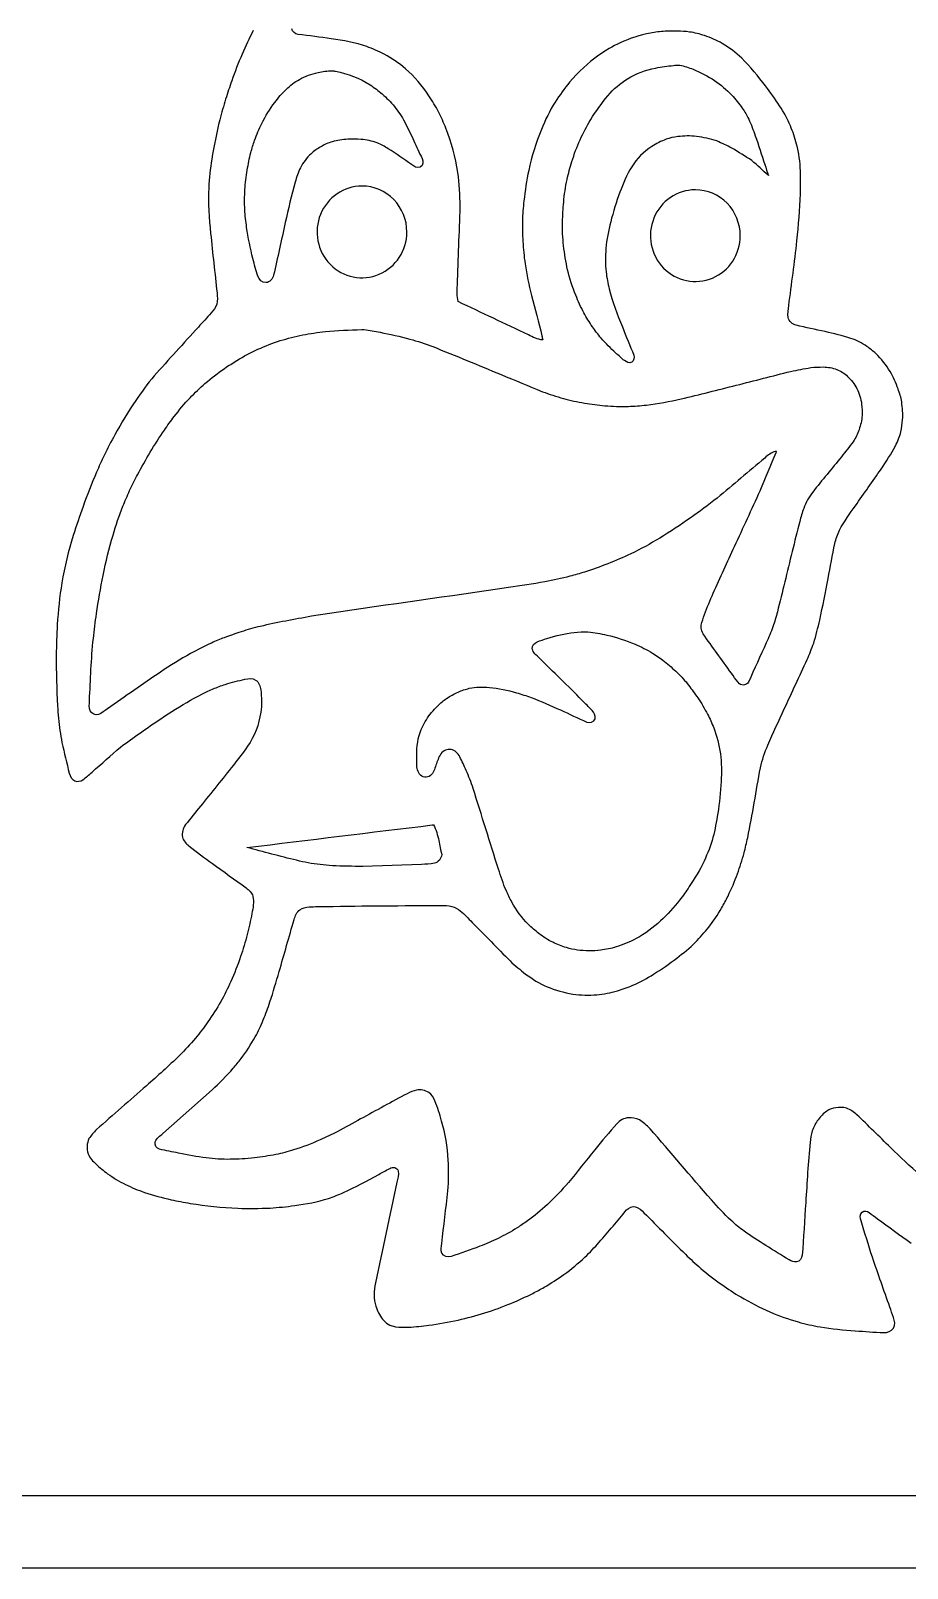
# Model space of a CAD drawing. Header units: millimetres. Extents: x 0 to 939, y 0 to 340.
# Drawn here: x 261.2 to 323.7, y 170 to 279.6 of the extents above; entities that cross this region are included whole.
import ezdxf

# ---------------------------------------------------------------- set-up
doc = ezdxf.new("R2010")
doc.units = ezdxf.units.MM
doc.layers.add('Ebene_1', color=7, linetype='CONTINUOUS')

msp = doc.modelspace()

# ---------------------------------------------------------------- linework, layer by layer
at = {"layer": 'Ebene_1', "color": 7}
for points in [[(0.199734, 339.8606), (380.199914, 339.8606), (380.199914, 170.01041), (0.199734, 170.01041)], [(284.79959, 268.533518)], [(308.55881, 268.266758)], [(300.90623, 236.76757)]]:
    msp.add_lwpolyline(points, close=True, dxfattribs=at)
for points in [[(282.90847, 276.72266), (282.9082, 276.72266)], [(307.45091, 277.1582), (307.45117, 277.1582)], [(284.94337, 258.30441), (284.94336, 258.30469)], [(289.89645, 223.00413), (289.89648, 223.00391)], [(289.03614, 220.18208), (284.85547, 220.03127)], [(270.60819, 201.00855), (274.11723, 204.10746)], [(20.37689, 175.2), (360.42276, 175.2)]]:
    msp.add_lwpolyline(points, dxfattribs=at)
for points in [[(277.04756, 279.614803), (276.7617, 279.065763), (276.50477, 278.502223), (276.25728, 277.935013)], [(280.24847, 279.34579), (280.03907, 279.38179), (279.83239, 279.53732), (279.79367, 279.75455)], [(306.40482, 279.57116), (306.05206, 279.55056), (305.70113, 279.50626), (305.3534, 279.44385)], [(308.15122, 279.51696), (307.57314, 279.59846), (306.98694, 279.59886), (306.40482, 279.57116)], [(309.21875, 279.26157), (308.87097, 279.37687), (308.51417, 279.4655), (308.15122, 279.51696)], [(282.60971, 279.04135), (281.82412, 279.15397), (281.03554, 279.2443), (280.24847, 279.34579)], [(285.13829, 278.48071), (284.32348, 278.77588), (283.46386, 278.91515), (282.60971, 279.04135)], [(286.39002, 277.93957), (285.98719, 278.1508), (285.56618, 278.32691), (285.13829, 278.48071)], [(303.19773, 278.74618), (302.66699, 278.49987), (302.16034, 278.20346), (301.68319, 277.86498)], [(305.3534, 279.44385), (304.60904, 279.30405), (303.88599, 279.06065), (303.19773, 278.74618)], [(310.46787, 278.70115), (310.07025, 278.92639), (309.65315, 279.11901), (309.21875, 279.26157)], [(311.86555, 277.65033), (311.44469, 278.05564), (310.97322, 278.40821), (310.46787, 278.70115)], [(276.25728, 277.935013), (275.98293, 277.311143), (275.73962, 276.674203), (275.51588, 276.030553)], [(287.90212, 276.89751), (287.44128, 277.30254), (286.92891, 277.6473), (286.39002, 277.93957)], [(301.68319, 277.86498), (300.91137, 277.31548), (300.20563, 276.67159), (299.59858, 275.94363)], [(313.56665, 275.66925), (313.03715, 276.36032), (312.48635, 277.03853), (311.86555, 277.65033)], [(280.34402, 276.14258), (280.75775, 276.37291), (281.20806, 276.53621), (281.67303, 276.6255)], [(281.67303, 276.6255), (281.99793, 276.6939), (282.32697, 276.75907), (282.66043, 276.75586)], [(282.66043, 276.75586), (282.74313, 276.74476), (282.82579, 276.73376), (282.90847, 276.72266)], [(282.9082, 276.72266), (283.78482, 276.55084), (284.63218, 276.22199), (285.38817, 275.74506)], [(289.5704, 274.97028), (289.09671, 275.67791), (288.54749, 276.33965), (287.90212, 276.89751)], [(302.32786, 274.97463), (302.73267, 275.44182), (303.19474, 275.86499), (303.72697, 276.18302)], [(303.72697, 276.18302), (304.33664, 276.56081), (305.01917, 276.81829), (305.7248, 276.94522)], [(305.7248, 276.94522), (306.14441, 277.02972), (306.56913, 277.08778), (306.9945, 277.1339)], [(306.9945, 277.1339), (307.14621, 277.1491), (307.29828, 277.1622), (307.45091, 277.1582)], [(307.45117, 277.1582), (307.77865, 277.0894), (308.09389, 276.97634), (308.41016, 276.86914)], [(308.41016, 276.86914), (308.93045, 276.62055), (309.45586, 276.37517), (309.93555, 276.05273)], [(275.51588, 276.030553), (275.36102, 275.601623), (275.22175, 275.167173), (275.08513, 274.732173)], [(278.58166, 274.49036), (278.83324, 274.82848), (279.11068, 275.14734), (279.41178, 275.44226)], [(279.41178, 275.44226), (279.68737, 275.71805), (280.00693, 275.94791), (280.34402, 276.14258)], [(285.38817, 275.74506), (285.68775, 275.55472), (285.96763, 275.33486), (286.23711, 275.10435)], [(286.23711, 275.10435), (286.55188, 274.82899), (286.84906, 274.53236), (287.11131, 274.20616)], [(299.59858, 275.94363), (299.22554, 275.49611), (298.88832, 275.01909), (298.57647, 274.52723)], [(309.93555, 276.05273), (310.3699, 275.74645), (310.78432, 275.40947), (311.15213, 275.02497)], [(314.55951, 274.25695), (314.24878, 274.74146), (313.91065, 275.20794), (313.56665, 275.66925)], [(275.08513, 274.732173), (274.93534, 274.247433), (274.79461, 273.760013), (274.66837, 273.268583)], [(277.66535, 272.99811), (277.92332, 273.52252), (278.22213, 274.02867), (278.58166, 274.49036)], [(287.11131, 274.20616), (287.39353, 273.86379), (287.64399, 273.4944), (287.84783, 273.09998)], [(290.26145, 273.81977), (290.05589, 274.2175), (289.82098, 274.59949), (289.5704, 274.97028)], [(298.57647, 274.52723), (298.18457, 273.90538), (297.85364, 273.24587), (297.58544, 272.56161)], [(301.10091, 273.2704), (301.46797, 273.86704), (301.8748, 274.44012), (302.32786, 274.97463)], [(311.15213, 275.02497), (311.43081, 274.73795), (311.67587, 274.41949), (311.9016, 274.08962)], [(311.9016, 274.08962), (312.07252, 273.84045), (312.23365, 273.58384), (312.36082, 273.3092)], [(315.3344, 272.8236), (315.12247, 273.32474), (314.85553, 273.80094), (314.55951, 274.25695)], [(274.66837, 273.268583), (274.43929, 272.338123), (274.24911, 271.398063), (274.09512, 270.452303)], [(277.1448, 271.79297), (277.29323, 272.2051), (277.46944, 272.60643), (277.66535, 272.99811)], [(287.84783, 273.09998), (288.0799, 272.66077), (288.29237, 272.21164), (288.50062, 271.76073)], [(290.77872, 272.66208), (290.62272, 273.05494), (290.45308, 273.443), (290.26145, 273.81977)], [(300.34324, 271.82909), (300.56542, 272.32466), (300.81205, 272.81004), (301.10091, 273.2704)], [(312.36082, 273.3092), (312.54578, 272.92549), (312.68122, 272.52053), (312.82868, 272.12153)], [(283.78578, 271.87298), (283.41109, 271.84978), (283.03774, 271.79528), (282.67595, 271.69363)], [(284.72808, 271.85768), (284.41514, 271.88828), (284.09959, 271.88868), (283.78578, 271.87298)], [(285.88123, 271.61329), (285.51365, 271.75909), (285.12105, 271.82809), (284.72808, 271.85768)], [(291.63184, 269.49892), (291.45865, 270.57905), (291.17591, 271.64256), (290.77872, 272.66208)], [(297.58544, 272.56161), (297.20501, 271.61997), (296.89673, 270.6481), (296.68662, 269.65406)], [(299.75972, 270.2816), (299.92313, 270.80854), (300.11827, 271.32536), (300.34324, 271.82909)], [(306.47735, 271.86832), (306.11935, 271.73748), (305.77521, 271.56663), (305.45421, 271.36112)], [(307.31236, 272.06138), (307.02889, 272.02398), (306.74514, 271.97148), (306.47735, 271.86832)], [(308.64534, 272.06638), (308.20339, 272.12608), (307.75415, 272.11848), (307.31236, 272.06138)], [(310.08789, 271.75195), (309.6216, 271.91417), (309.13294, 271.99819), (308.64534, 272.06638)], [(312.82868, 272.12153), (313.06695, 271.44361), (313.28694, 270.75942), (313.50801, 270.07574)], [(315.7726, 271.52349), (315.65832, 271.96667), (315.50924, 272.40075), (315.3344, 272.8236)], [(276.62706, 269.67752), (276.68916, 270.09542), (276.77461, 270.50956), (276.87868, 270.91899)], [(276.87868, 270.91899), (276.95448, 271.21393), (277.0451, 271.50519), (277.1448, 271.79297)], [(281.16915, 270.83868), (280.86295, 270.55083), (280.60923, 270.20776), (280.41406, 269.83594)], [(281.85938, 271.33594), (281.61602, 271.19007), (281.37436, 271.03635), (281.16915, 270.83868)], [(282.67595, 271.69363), (282.38913, 271.61203), (282.11891, 271.48121), (281.85938, 271.33594)], [(286.66353, 271.19885), (286.41312, 271.35551), (286.15957, 271.51063), (285.88123, 271.61329)], [(288.33268, 270.07475), (287.77904, 270.45344), (287.23398, 270.84546), (286.66353, 271.19885)], [(288.50062, 271.76073), (288.6982, 271.34508), (288.88207, 270.9228), (289.08167, 270.50827)], [(305.45421, 271.36112), (304.88077, 270.9857), (304.38979, 270.48523), (304.0286, 269.9025)], [(311.16016, 271.24219), (310.81164, 271.43035), (310.44762, 271.58697), (310.08789, 271.75195)], [(312.58398, 270.35156), (312.12163, 270.66768), (311.63849, 270.95134), (311.16016, 271.24219)], [(316.04813, 269.60888), (316.02713, 270.25453), (315.94337, 270.89976), (315.7726, 271.52349)], [(274.09512, 270.452303), (273.98731, 269.779983), (273.90138, 269.103013), (273.8794, 268.421903)], [(276.45736, 268.28258), (276.48916, 268.75026), (276.54976, 269.21531), (276.62706, 269.67752)], [(280.41406, 269.83594), (280.25356, 269.51114), (280.14303, 269.16448), (280.03756, 268.81871)], [(288.95898, 269.87891), (288.72901, 269.78511), (288.51064, 269.94671), (288.33268, 270.07475)], [(289.08167, 270.50827), (289.19057, 270.30901), (289.17537, 269.99942), (288.95898, 269.87891)], [(296.68662, 269.65406), (296.53715, 268.93509), (296.42557, 268.20846), (296.33926, 267.47932)], [(299.42038, 269.00676), (299.51298, 269.4368), (299.63319, 269.86048), (299.75972, 270.2816)], [(304.0286, 269.9025), (303.6692, 269.33785), (303.41349, 268.71579), (303.17908, 268.09117)], [(313.76172, 269.28516), (313.37383, 269.64576), (312.98886, 270.00986), (312.58398, 270.35156)], [(313.50801, 270.07574), (313.59261, 269.81222), (313.67715, 269.54869), (313.76172, 269.28516)], [(316.04613, 267.98297), (316.06553, 268.52466), (316.07603, 269.06732), (316.04813, 269.60888)], [(280.03756, 268.81871), (279.76101, 267.86654), (279.56077, 266.89474), (279.33714, 265.92935)], [(284.79959, 268.533518), (283.505147, 268.533518), (282.338164, 267.737598), (281.842802, 266.516894)], [(287.062617, 267.576707), (286.462425, 268.189343), (285.64839, 268.533518), (284.79959, 268.533518)], [(291.80315, 267.08407), (291.77655, 267.89054), (291.76385, 268.70099), (291.63184, 269.49892)], [(299.17481, 267.38666), (299.22951, 267.93027), (299.30148, 268.47308), (299.42038, 269.00676)], [(273.8794, 268.421903), (273.8346, 267.331053), (273.9012, 266.238873), (274.01432, 265.153963)], [(276.45036, 266.85554), (276.42856, 267.33087), (276.43136, 267.80748), (276.45736, 268.28258)], [(287.999994, 265.26676), (287.999994, 266.133158), (287.662809, 266.964071), (287.062617, 267.576707)], [(296.33926, 267.47932), (296.28476, 267.00215), (296.24766, 266.52288), (296.24166, 266.04249)], [(303.17908, 268.09117), (302.92835, 267.40058), (302.70156, 266.70045), (302.52708, 265.98644)], [(308.55881, 268.266758), (307.264367, 268.266758), (306.097384, 267.470838), (305.602022, 266.250134)], [(310.821837, 267.309947), (310.221645, 267.922583), (309.40761, 268.266758), (308.55881, 268.266758)], [(315.79797, 264.6352), (315.91274, 265.7484), (316.00285, 266.86457), (316.04613, 267.98297)], [(276.58068, 265.59194), (276.51938, 266.01109), (276.46918, 266.43212), (276.45036, 266.85554)], [(281.842802, 266.516894), (281.347441, 265.29619), (281.621254, 263.8911), (282.536563, 262.956813)], [(291.60003, 261.4747), (291.66773, 263.34449), (291.73545, 265.21428), (291.80315, 267.08407)], [(299.09651, 265.98024), (299.10151, 266.44997), (299.12741, 266.91928), (299.17481, 267.38666)], [(311.759214, 265), (311.759214, 265.866398), (311.422029, 266.697311), (310.821837, 267.309947)], [(277.02445, 263.36363), (276.84436, 264.09949), (276.69411, 264.84288), (276.58068, 265.59194)], [(279.33714, 265.92935), (279.05874, 264.68012), (278.78035, 263.43088), (278.50195, 262.18164)], [(286.024332, 262.248669), (287.220241, 262.754301), (287.999994, 263.94548), (287.999994, 265.26676)], [(296.24166, 266.04249), (296.22626, 265.55827), (296.24366, 265.07375), (296.26416, 264.58993)], [(299.16931, 264.28747), (299.10101, 264.84892), (299.08551, 265.41516), (299.09651, 265.98024)], [(302.52708, 265.98644), (302.36291, 265.36229), (302.23047, 264.72706), (302.18809, 264.08191)], [(305.602022, 266.250134), (305.106661, 265.02943), (305.380474, 263.62434), (306.295783, 262.690053)], [(274.01432, 265.153963), (274.15071, 263.740793), (274.32056, 262.331093), (274.46968, 260.919283)], [(296.26416, 264.58993), (296.29796, 264.05757), (296.34476, 263.52574), (296.42439, 262.99809)], [(299.4548, 262.56447), (299.32597, 263.13265), (299.23191, 263.70829), (299.16931, 264.28747)], [(309.783552, 261.981909), (310.979461, 262.487541), (311.759214, 263.67872), (311.759214, 265)], [(315.21777, 260.01785), (315.41841, 261.55602), (315.63401, 263.09254), (315.79797, 264.6352)], [(277.38477, 262.11133), (277.22952, 262.51775), (277.13357, 262.94334), (277.02445, 263.36363)], [(302.18809, 264.08191), (302.14259, 263.52673), (302.14039, 262.96713), (302.19709, 262.41273)], [(277.95364, 261.65796), (277.68045, 261.64626), (277.46816, 261.86834), (277.38477, 262.11133)], [(278.50195, 262.18164), (278.42765, 261.93231), (278.23748, 261.66497), (277.95364, 261.65796)], [(282.536563, 262.956813), (283.451872, 262.022527), (284.828423, 261.743037), (286.024332, 262.248669)], [(296.42439, 262.99809), (296.52871, 262.23382), (296.69993, 261.48052), (296.88641, 260.73265)], [(300.03842, 260.75074), (299.79986, 261.33989), (299.60671, 261.94735), (299.4548, 262.56447)], [(302.19709, 262.41273), (302.24419, 262.00513), (302.32431, 261.60154), (302.42237, 261.20329)], [(306.295783, 262.690053), (307.211092, 261.755767), (308.587643, 261.476277), (309.783552, 261.981909)], [(274.46968, 260.919283), (274.49258, 260.653613), (274.51588, 260.380303), (274.44728, 260.119143)], [(291.66063, 260.30087), (291.54966, 260.68253), (291.59173, 261.08347), (291.60003, 261.4747)], [(302.42237, 261.20329), (302.65882, 260.27575), (302.99518, 259.37765), (303.35629, 258.49238)], [(274.44728, 260.119143), (274.37308, 259.878343), (274.20375, 259.682763), (274.04479, 259.492883)], [(296.66531, 257.92516), (294.99724, 258.7174), (293.32883, 259.50891), (291.66063, 260.30087)], [(296.88641, 260.73265), (297.13315, 259.77664), (297.38159, 258.82106), (297.6294, 257.86532)], [(300.61733, 259.49564), (300.39988, 259.90213), (300.2066, 260.32148), (300.03842, 260.75074)], [(315.17777, 259.16218), (315.11957, 259.44633), (315.18777, 259.73454), (315.21777, 260.01785)], [(274.04479, 259.492883), (273.75351, 259.146893), (273.43911, 258.821233), (273.13759, 258.484233)], [(301.22264, 258.51275), (301.00294, 258.82895), (300.7983, 259.15568), (300.61733, 259.49564)], [(315.75004, 258.61335), (315.4849, 258.68445), (315.22865, 258.87897), (315.17777, 259.16218)], [(273.13759, 258.484233), (272.08242, 257.327133), (271.02798, 256.169323), (269.98634, 255.000003)], [(278.97853, 257.51952), (279.50515, 257.67199), (280.0326, 257.82626), (280.5734, 257.92084)], [(280.5734, 257.92084), (281.10886, 258.02793), (281.65035, 258.10326), (282.19325, 258.16067)], [(282.19325, 258.16067), (283.05204, 258.25237), (283.91612, 258.27542), (284.77877, 258.30341)], [(284.77877, 258.30341), (284.83357, 258.30941), (284.88848, 258.30541), (284.94337, 258.30441)], [(284.94336, 258.30469), (285.33263, 258.28079), (285.71167, 258.18122), (286.09422, 258.11171)], [(286.09422, 258.11171), (286.80366, 257.96934), (287.51324, 257.82278), (288.20925, 257.62331)], [(288.20925, 257.62331), (288.76347, 257.47849), (289.30558, 257.29202), (289.84154, 257.09068)], [(297.6782, 257.56845), (297.31407, 257.59185), (296.9893, 257.7743), (296.66531, 257.92516)], [(297.6294, 257.86532), (297.6457, 257.76632), (297.6619, 257.66741), (297.6782, 257.56845)], [(301.84122, 257.70209), (301.61989, 257.96027), (301.4175, 258.23421), (301.22264, 258.51275)], [(302.89323, 256.63148), (302.52385, 256.96927), (302.16419, 257.31906), (301.84122, 257.70209)], [(303.35629, 258.49238), (303.62078, 257.81994), (303.89897, 257.15308), (304.17745, 256.48635)], [(317.80668, 258.16023), (317.12115, 258.31133), (316.4344, 258.45698), (315.75004, 258.61335)], [(319.64663, 257.67935), (319.04502, 257.88112), (318.42393, 258.01622), (317.80668, 258.16023)], [(320.78715, 257.10163), (320.43327, 257.34057), (320.05589, 257.55177), (319.64663, 257.67935)], [(275.88189, 256.10427), (276.85498, 256.69323), (277.89677, 257.16828), (278.97853, 257.51952)], [(289.84154, 257.09068), (291.4761, 256.45094), (293.09399, 255.76978), (294.71633, 255.09992)], [(303.50167, 256.09377), (303.29046, 256.26301), (303.09735, 256.45379), (302.89323, 256.63148)], [(304.17745, 256.48635), (304.24695, 256.31304), (304.17729, 256.09485), (304.02353, 255.99053)], [(321.41946, 256.59152), (321.22425, 256.77988), (321.008, 256.94466), (320.78715, 257.10163)], [(322.44389, 255.3088), (322.16681, 255.78269), (321.82407, 256.21973), (321.41946, 256.59152)], [(273.61071, 254.4573), (274.05687, 254.84531), (274.52612, 255.20657), (275.01259, 255.5425)], [(275.01259, 255.5425), (275.29789, 255.73647), (275.58908, 255.92195), (275.88189, 256.10427)], [(304.02353, 255.99053), (303.85409, 255.88114), (303.64774, 255.99653), (303.50167, 256.09377)], [(315.35156, 255.3242), (315.83067, 255.42), (316.30987, 255.51761), (316.79223, 255.59503)], [(316.79223, 255.59503), (317.0884, 255.63313), (317.38762, 255.62883), (317.68555, 255.63863)], [(317.68555, 255.63863), (318.01078, 255.61733), (318.34629, 255.59563), (318.6454, 255.45368)], [(318.6454, 255.45368), (318.92526, 255.33881), (319.19566, 255.18923), (319.40959, 254.97201)], [(269.98634, 255.000003), (269.52049, 254.438753), (269.08781, 253.850513), (268.67929, 253.246453)], [(272.55719, 253.44678), (272.89247, 253.79972), (273.23941, 254.14213), (273.61071, 254.4573)], [(294.71633, 255.09992), (295.69932, 254.69387), (296.68034, 254.28275), (297.66456, 253.87986)], [(307.54763, 253.36663), (308.86387, 253.66874), (310.17055, 254.01026), (311.48045, 254.33835)], [(311.48045, 254.33835), (312.77084, 254.66691), (314.0604, 254.9987), (315.35156, 255.3242)], [(319.40959, 254.97201), (319.67536, 254.72232), (319.90159, 254.43018), (320.06653, 254.10446)], [(323.00585, 254.07505), (322.85662, 254.50206), (322.68508, 254.92449), (322.44389, 255.3088)], [(268.67929, 253.246453), (268.14671, 252.452873), (267.63499, 251.644213), (267.18088, 250.802793)], [(271.42191, 252.10656), (271.77399, 252.57487), (272.15089, 253.0245), (272.55719, 253.44678)], [(297.66456, 253.87986), (298.15338, 253.6941), (298.65451, 253.54396), (299.15234, 253.38477)], [(299.15234, 253.38477), (299.65302, 253.2585), (300.15927, 253.15634), (300.6669, 253.06269)], [(305.06997, 252.92644), (305.90493, 253.01584), (306.73032, 253.17625), (307.54763, 253.36663)], [(320.06653, 254.10446), (320.24738, 253.75497), (320.36055, 253.37226), (320.41245, 252.9826)], [(323.26793, 253.14773), (323.22803, 253.468), (323.10933, 253.77133), (323.00585, 254.07505)], [(270.71766, 251.13903), (270.94496, 251.4669), (271.17355, 251.79413), (271.42191, 252.10656)], [(300.6669, 253.06269), (301.14394, 252.98129), (301.62428, 252.92056), (302.10649, 252.87984)], [(302.10649, 252.87984), (302.66562, 252.83314), (303.22724, 252.81274), (303.78816, 252.83354)], [(303.78816, 252.83354), (304.21647, 252.84644), (304.6438, 252.88314), (305.06997, 252.92644)], [(320.44865, 252.17249), (320.42075, 251.82966), (320.34439, 251.4915), (320.22613, 251.16856)], [(320.41245, 252.9826), (320.44815, 252.71444), (320.47315, 252.44283), (320.44865, 252.17249)], [(323.32813, 251.86859), (323.37433, 252.29571), (323.30833, 252.72297), (323.26793, 253.14773)], [(269.70676, 249.56086), (270.02705, 250.09741), (270.36348, 250.62421), (270.71766, 251.13903)], [(320.22613, 251.16856), (320.12205, 250.86702), (319.99189, 250.57138), (319.80187, 250.31332)], [(322.82426, 250.01374), (322.96697, 250.34233), (323.12552, 250.66841), (323.20512, 251.0196)], [(323.20512, 251.0196), (323.25862, 251.30048), (323.29652, 251.5845), (323.32813, 251.86859)], [(267.18088, 250.802793), (266.91597, 250.318853), (266.66193, 249.828683), (266.42298, 249.331423)], [(319.80187, 250.31332), (319.54564, 249.94208), (319.25234, 249.59843), (318.97331, 249.24444)], [(321.80377, 248.36287), (322.15463, 248.90633), (322.52231, 249.44066), (322.82426, 250.01374)], [(266.42298, 249.331423), (266.23395, 248.935253), (266.05443, 248.534783), (265.88156, 248.131313)], [(268.80652, 247.96005), (269.09064, 248.50241), (269.39662, 249.03304), (269.70676, 249.56086)], [(313.50597, 249.15045), (312.37637, 248.19795), (311.24677, 247.24546), (310.11717, 246.29296)], [(313.18355, 246.82223), (313.56051, 247.73173), (313.93746, 248.64124), (314.31441, 249.55074)], [(314.26951, 249.62304), (313.96959, 249.55454), (313.73364, 249.34452), (313.50597, 249.15045)], [(314.31441, 249.55074), (314.37191, 249.58154), (314.32041, 249.68571), (314.26951, 249.62304)], [(318.97331, 249.24444), (318.29676, 248.39953), (317.59478, 247.57513), (316.92769, 246.72262)], [(265.88156, 248.131313), (265.53733, 247.325633), (265.21818, 246.509263), (264.92155, 245.684893)], [(268.2419, 246.83448), (268.42475, 247.21238), (268.60801, 247.59006), (268.80652, 247.96005)], [(319.96782, 245.75105), (320.57931, 246.622), (321.1947, 247.49029), (321.80377, 248.36287)], [(267.76021, 245.70635), (267.90684, 246.08814), (268.07504, 246.46127), (268.2419, 246.83448)], [(311.35658, 242.8524), (311.96557, 244.17568), (312.57456, 245.49895), (313.18355, 246.82223)], [(316.92769, 246.72262), (316.66292, 246.36667), (316.42986, 245.98239), (316.28522, 245.56112)], [(264.92155, 245.684893), (264.67819, 245.006533), (264.44856, 244.323253), (264.22549, 243.638003)], [(267.05817, 243.64919), (267.25835, 244.34593), (267.49882, 245.03037), (267.76021, 245.70635)], [(310.11717, 246.29296), (309.48409, 245.81223), (308.85269, 245.32898), (308.20158, 244.8727)], [(316.28522, 245.56112), (316.17677, 245.25622), (316.08496, 244.94529), (316.00057, 244.63296)], [(318.83476, 244.00787), (319.14461, 244.63041), (319.57309, 245.18177), (319.96782, 245.75105)], [(308.20158, 244.8727), (307.49395, 244.36788), (306.76293, 243.89694), (306.02244, 243.44199)], [(316.00057, 244.63296), (315.62162, 243.2005), (315.29244, 241.75561), (314.93382, 240.31805)], [(264.22549, 243.638003), (263.87798, 242.528033), (263.60164, 241.395423), (263.41032, 240.247973)], [(266.34767, 240.77929), (266.54783, 241.74452), (266.78119, 242.70303), (267.05817, 243.64919)], [(306.02244, 243.44199), (305.35411, 243.03306), (304.66602, 242.65636), (303.95795, 242.32069)], [(318.49613, 243.0528), (318.57333, 243.38239), (318.68889, 243.70267), (318.83476, 244.00787)], [(303.95795, 242.32069), (303.4231, 242.06198), (302.8737, 241.83447), (302.32391, 241.60976)], [(309.83302, 239.51249), (310.32694, 240.63208), (310.8477, 241.73958), (311.35658, 242.8524)], [(318.02351, 240.56725), (318.18212, 241.39556), (318.33852, 242.2243), (318.49613, 243.0528)], [(302.32391, 241.60976), (301.77603, 241.39842), (301.22444, 241.19584), (300.66355, 241.02148)], [(263.41032, 240.247973), (263.24477, 239.263613), (263.14352, 238.269233), (263.08388, 237.273083)], [(265.87597, 238.06024), (266.0068, 238.97092), (266.17378, 239.87596), (266.34767, 240.77929)], [(297.83729, 240.32699), (296.97773, 240.16101), (296.10958, 240.04527), (295.24402, 239.91598)], [(299.6251, 240.71961), (299.03531, 240.56212), (298.43757, 240.43705), (297.83729, 240.32699)], [(300.66355, 241.02148), (300.32057, 240.9105), (299.97318, 240.81313), (299.6251, 240.71961)], [(314.93382, 240.31805), (314.75711, 239.6056), (314.58684, 238.89149), (314.40612, 238.18008)], [(317.42504, 237.60219), (317.64387, 238.58652), (317.83639, 239.57645), (318.02351, 240.56725)], [(295.24402, 239.91598), (290.994, 239.29007), (286.74002, 238.69154), (282.48829, 238.07753)], [(309.21735, 238.00271), (309.40144, 238.51433), (309.61107, 239.01624), (309.83302, 239.51249)], [(265.65573, 236.28789), (265.72313, 236.8794), (265.78835, 237.47128), (265.87597, 238.06024)], [(281.20007, 237.86878), (279.97863, 237.65068), (278.75673, 237.43058), (277.54898, 237.14456)], [(282.48829, 238.07753), (282.05767, 238.01533), (281.62759, 237.94986), (281.20007, 237.86878)], [(308.98238, 237.23043), (309.03218, 237.49552), (309.12896, 237.74875), (309.21735, 238.00271)], [(314.40612, 238.18008), (314.31372, 237.82532), (314.20745, 237.47433), (314.08882, 237.1275)], [(263.08388, 237.273083), (263.04148, 236.545793), (263.01548, 235.817553), (263.01298, 235.088993)], [(276.18331, 236.75813), (275.78149, 236.62757), (275.38405, 236.48369), (274.98621, 236.3417)], [(277.54898, 237.14456), (277.0861, 237.04432), (276.63235, 236.90777), (276.18331, 236.75813)], [(299.92178, 236.71787), (300.24859, 236.75247), (300.57754, 236.77337), (300.90623, 236.76757)], [(300.90625, 236.76758), (301.35985, 236.72078), (301.80555, 236.62315), (302.25195, 236.5332)], [(309.22457, 236.44723), (309.08899, 236.68374), (308.92234, 236.9451), (308.98238, 237.23043)], [(314.08882, 237.1275), (313.95447, 236.73463), (313.79083, 236.35283), (313.61466, 235.9771)], [(316.99613, 235.95124), (317.16231, 236.49534), (317.29326, 237.04903), (317.42504, 237.60219)], [(265.37807, 231.86758), (265.45087, 233.34207), (265.50002, 234.81906), (265.65573, 236.28789)], [(274.07068, 235.96202), (273.56443, 235.73398), (273.06802, 235.48432), (272.58317, 235.21369)], [(274.98621, 236.3417), (274.67728, 236.22416), (274.37174, 236.09849), (274.07068, 235.96202)], [(296.9395, 235.54186), (296.9079, 235.7738), (297.09774, 235.95622), (297.28904, 236.05076)], [(297.28904, 236.05076), (297.51282, 236.14846), (297.75085, 236.20859), (297.98281, 236.28353)], [(297.98281, 236.28353), (298.61741, 236.4742), (299.26031, 236.65231), (299.92178, 236.71787)], [(302.25195, 236.5332), (302.93888, 236.3757), (303.60826, 236.14824), (304.25977, 235.88086)], [(304.25977, 235.88086), (304.68434, 235.68881), (305.10489, 235.48582), (305.50327, 235.24326)], [(311.25174, 233.63799), (310.57694, 234.57507), (309.90014, 235.5107), (309.22457, 236.44723)], [(313.61466, 235.9771), (313.19101, 235.04592), (312.76736, 234.11474), (312.34371, 233.18355)], [(316.52701, 234.78472), (316.69651, 235.16816), (316.84181, 235.56159), (316.99613, 235.95124)], [(263.01298, 235.088993), (263.00698, 233.883703), (263.03328, 232.678043), (263.10158, 231.474613)], [(272.58317, 235.21369), (271.84806, 234.81245), (271.13944, 234.36453), (270.44802, 233.89237)], [(297.42381, 234.90818), (297.23377, 235.091), (296.99127, 235.26696), (296.9395, 235.54186)], [(300.47913, 231.88575), (299.47504, 232.90764), (298.44568, 233.9042), (297.42381, 234.90818)], [(305.50327, 235.24326), (305.79925, 235.06591), (306.07707, 234.85979), (306.35097, 234.65056)], [(306.35097, 234.65056), (306.67598, 234.3987), (306.98387, 234.12555), (307.27798, 233.83833)], [(314.89977, 231.2713), (315.44178, 232.44262), (315.98698, 233.61251), (316.52701, 234.78472)], [(270.44802, 233.89237), (269.17589, 233.03188), (267.91981, 232.14806), (266.66014, 231.26952)], [(276.46096, 233.380883), (276.71247, 233.423383), (276.9975, 233.474183), (277.22268, 233.318383)], [(307.27798, 233.83833), (307.57031, 233.56657), (307.83965, 233.27057), (308.07861, 232.95074)], [(311.70308, 233.05269), (311.53223, 233.23041), (311.39773, 233.43996), (311.25174, 233.63799)], [(272.58596, 231.892603), (273.1132, 232.168413), (273.63582, 232.454763), (274.18302, 232.689923)], [(274.18302, 232.689923), (274.46846, 232.812333), (274.76072, 232.918443), (275.05672, 233.012523)], [(275.05672, 233.012523), (275.51786, 233.160163), (275.988, 233.277813), (276.46096, 233.380883)], [(277.22268, 233.318383), (277.46721, 233.176513), (277.54476, 232.883693), (277.58574, 232.623273)], [(277.58574, 232.623273), (277.65304, 232.094383), (277.66894, 231.555373), (277.58774, 231.027013)], [(290.83421, 232.01481), (291.09135, 232.19025), (291.36831, 232.33408), (291.65037, 232.4648)], [(291.65037, 232.4648), (291.90893, 232.57584), (292.17394, 232.67268), (292.44923, 232.73329)], [(292.44923, 232.73329), (292.91792, 232.83922), (293.40381, 232.84665), (293.88009, 232.79429)], [(293.88009, 232.79429), (294.53244, 232.73289), (295.17689, 232.60081), (295.80566, 232.41764)], [(295.80566, 232.41764), (296.1618, 232.31884), (296.51073, 232.19587), (296.85956, 232.07438)], [(308.07861, 232.95074), (308.3065, 232.65539), (308.5242, 232.35203), (308.73909, 232.04723)], [(312.34371, 233.18355), (312.22415, 232.96418), (311.89887, 232.89667), (311.70308, 233.05269)], [(263.10158, 231.474613), (263.13688, 230.890083), (263.19218, 230.306713), (263.27218, 229.726603)], [(265.43357, 231.12694), (265.33737, 231.36018), (265.37497, 231.62167), (265.37807, 231.86758)], [(266.66014, 231.26952), (266.44157, 231.14259), (266.2672, 230.93939), (266.01951, 230.86522)], [(270.46623, 230.569293), (271.15574, 231.037203), (271.87198, 231.463563), (272.58596, 231.892603)], [(289.38777, 230.49553), (289.61487, 230.86047), (289.89872, 231.18633), (290.20351, 231.48808)], [(290.20351, 231.48808), (290.40095, 231.67791), (290.60783, 231.86007), (290.83421, 232.01481)], [(296.85956, 232.07438), (297.5655, 231.80757), (298.25571, 231.50117), (298.94288, 231.18975)], [(301.19529, 231.15623), (300.96043, 231.40311), (300.71722, 231.64194), (300.47913, 231.88575)], [(308.73909, 232.04723), (308.98823, 231.67099), (309.21811, 231.28231), (309.42792, 230.8828)], [(313.73098, 228.68697), (314.09881, 229.55808), (314.50641, 230.4116), (314.89977, 231.2713)], [(266.01951, 230.86522), (265.79221, 230.79262), (265.53306, 230.91142), (265.43357, 231.12694)], [(267.58205, 228.544943), (268.53841, 229.226833), (269.48704, 229.920173), (270.46623, 230.569293)], [(277.58774, 231.027013), (277.46092, 230.161853), (277.14878, 229.317653), (276.63816, 228.604553)], [(288.86717, 229.37301), (288.98766, 229.76883), (289.1686, 230.14517), (289.38777, 230.49553)], [(298.94288, 231.18975), (299.57012, 230.90643), (300.19426, 230.61635), (300.81834, 230.32615)], [(300.81834, 230.32615), (301.03134, 230.24485), (301.33711, 230.32415), (301.4102, 230.55941)], [(301.4102, 230.55941), (301.4686, 230.78029), (301.3388, 230.99753), (301.19529, 231.15623)], [(309.42792, 230.8828), (309.59084, 230.56899), (309.74071, 230.24842), (309.86801, 229.91838)], [(263.27218, 229.726603), (263.31508, 229.438503), (263.35338, 229.149563), (263.42055, 228.865793)], [(288.70618, 227.47801), (288.68688, 228.11243), (288.70818, 228.75556), (288.86717, 229.37301)], [(309.86801, 229.91838), (310.09979, 229.32587), (310.25126, 228.70385), (310.34354, 228.07501)], [(263.42055, 228.865793), (263.57377, 228.131803), (263.75246, 227.403273), (263.94143, 226.677733)], [(265.55922, 226.761383), (266.23782, 227.350973), (266.90848, 227.949623), (267.58205, 228.544943)], [(276.63816, 228.604553), (276.32271, 228.141033), (275.98174, 227.695833), (275.63305, 227.257003)], [(290.42576, 228.06832), (290.25148, 227.82365), (290.17547, 227.52768), (290.0707, 227.25005)], [(291.15555, 228.36428), (290.88178, 228.41498), (290.58757, 228.29438), (290.42576, 228.06832)], [(291.77146, 227.86129), (291.64489, 228.10095), (291.4373, 228.32658), (291.15555, 228.36428)], [(310.34354, 228.07501), (310.42934, 227.41551), (310.43584, 226.74788), (310.39884, 226.08457)], [(313.20121, 227.07624), (313.32405, 227.62895), (313.50238, 228.16903), (313.73098, 228.68697)], [(275.63305, 227.257003), (274.86171, 226.269743), (274.06655, 225.301403), (273.28203, 224.324623)], [(288.90428, 226.61715), (288.7133, 226.86068), (288.71169, 227.18341), (288.70618, 227.47801)], [(290.0707, 227.25005), (289.9713, 226.99044), (289.91043, 226.68703), (289.6764, 226.50964)], [(292.22447, 226.8807), (292.08257, 227.21175), (291.92772, 227.53684), (291.77146, 227.86129)], [(292.72459, 225.60348), (292.57686, 226.03633), (292.40457, 226.46047), (292.22447, 226.8807)], [(312.29062, 222.08759), (312.63218, 223.74336), (312.88921, 225.4149), (313.20121, 227.07624)], [(263.94143, 226.677733), (264.00203, 226.459183), (264.1177, 226.232483), (264.3343, 226.134623)], [(264.3343, 226.134623), (264.52458, 226.051323), (264.74338, 226.111223), (264.91213, 226.216823)], [(264.91213, 226.216823), (265.14177, 226.380453), (265.34179, 226.582103), (265.55922, 226.761383)], [(289.6764, 226.50964), (289.44347, 226.33066), (289.08388, 226.38913), (288.90428, 226.61715)], [(310.39884, 226.08457), (310.35084, 225.32822), (310.2713, 224.57384), (310.15837, 223.82443)], [(294.53214, 219.839), (293.91975, 221.75738), (293.32638, 223.68176), (292.72459, 225.60348)], [(273.28203, 224.324623), (272.93026, 223.888953), (272.57848, 223.453273), (272.2267, 223.017603)], [(310.15837, 223.82443), (310.06807, 223.24815), (309.96129, 222.67363), (309.81248, 222.10938)], [(272.2267, 223.017603), (272.03365, 222.763293), (271.94854, 222.428243), (272.006, 222.113303)], [(276.59961, 221.38676), (281.00326, 221.92322), (285.4069, 222.45968), (289.81055, 222.99613)], [(289.81055, 222.99613), (289.83805, 223.00113), (289.86815, 223.01443), (289.89645, 223.00413)], [(289.89648, 223.00391), (290.09664, 222.6597), (290.18149, 222.26644), (290.2793, 221.88477)], [(272.006, 222.113303), (272.0768, 221.861353), (272.26621, 221.665843), (272.46498, 221.505883)], [(272.46498, 221.505883), (273.00996, 221.069273), (273.57294, 220.655773), (274.13803, 220.245743)], [(280.13849, 220.4724), (278.95492, 220.7617), (277.77701, 221.07343), (276.59961, 221.38676)], [(290.2793, 221.88477), (290.347, 221.54492), (290.41471, 221.20508), (290.48242, 220.86523)], [(309.81248, 222.10938), (309.65542, 221.52866), (309.43518, 220.96645), (309.18218, 220.42123)], [(312.03378, 221.00194), (312.12938, 221.36132), (312.21328, 221.72389), (312.29062, 222.08759)], [(280.96519, 220.28922), (280.68815, 220.34232), (280.41341, 220.40885), (280.13849, 220.4724)], [(282.68945, 220.08207), (282.11355, 220.14097), (281.53646, 220.19317), (280.96519, 220.28922)], [(290.48242, 220.86523), (290.44522, 220.58986), (290.24507, 220.32536), (289.96484, 220.26758)], [(309.18218, 220.42123), (308.88679, 219.78248), (308.51731, 219.18148), (308.12752, 218.5967)], [(311.56267, 219.51064), (311.73672, 220.00216), (311.8951, 220.49927), (312.03378, 221.00194)], [(274.13803, 220.245743), (274.94322, 219.668073), (275.74826, 219.090213), (276.55287, 218.511743)], [(284.85547, 220.03127), (284.13337, 220.04407), (283.41136, 220.06097), (282.68945, 220.08207)], [(289.96484, 220.26758), (289.6623, 220.18718), (289.34615, 220.19988), (289.03614, 220.18208)], [(295.06924, 218.3351), (294.85978, 218.82505), (294.70469, 219.33549), (294.53214, 219.839)], [(310.88874, 217.92717), (311.13992, 218.44319), (311.36248, 218.97289), (311.56267, 219.51064)], [(276.55287, 218.511743), (276.74418, 218.342383), (276.9495, 218.162703), (277.03139, 217.912133)], [(295.47654, 217.49996), (295.33025, 217.77313), (295.18252, 218.0461), (295.06924, 218.3351)], [(308.12752, 218.5967), (307.90689, 218.27043), (307.67796, 217.94935), (307.4376, 217.63735)], [(277.03139, 217.912133), (277.11279, 217.503213), (277.03439, 217.085673), (276.95529, 216.682893)], [(280.37699, 216.95316), (280.56799, 217.09151), (280.80609, 217.12535), (281.0345, 217.14743)], [(281.0345, 217.14743), (281.43607, 217.18283), (281.84003, 217.17543), (282.24279, 217.18563)], [(282.24279, 217.18563), (284.96991, 217.22843), (287.69738, 217.23873), (290.42473, 217.25823)], [(290.42473, 217.25823), (290.68439, 217.27113), (290.94409, 217.24093), (291.19655, 217.18033)], [(291.19655, 217.18033), (291.42841, 217.14683), (291.62803, 217.01984), (291.80668, 216.8751)], [(296.66214, 215.90647), (296.17977, 216.36572), (295.80556, 216.92438), (295.47654, 217.49996)], [(307.4376, 217.63735), (307.02296, 217.112), (306.57913, 216.60734), (306.0802, 216.16006)], [(309.5158, 215.71033), (309.85615, 216.13794), (310.15092, 216.59902), (310.43291, 217.06648)], [(310.43291, 217.06648), (310.5951, 217.34788), (310.74892, 217.63393), (310.88874, 217.92717)], [(276.95529, 216.682893), (276.85899, 216.182163), (276.74034, 215.686043), (276.62459, 215.189583)], [(278.89597, 212.53635), (279.25393, 213.77517), (279.60676, 215.01546), (279.95902, 216.2559)], [(279.95902, 216.2559), (280.04432, 216.513), (280.15238, 216.78615), (280.37699, 216.95316)], [(291.80668, 216.8751), (292.10777, 216.62087), (292.37425, 216.329), (292.65312, 216.05125)], [(292.65312, 216.05125), (293.5567, 215.13589), (294.45648, 214.2168), (295.35551, 213.29698)], [(297.40532, 215.26063), (297.14321, 215.45863), (296.89533, 215.67515), (296.66214, 215.90647)], [(306.0802, 216.16006), (305.55039, 215.67146), (304.97229, 215.2309), (304.33632, 214.88918)], [(276.62459, 215.189583), (276.49048, 214.655263), (276.32089, 214.130833), (276.15202, 213.606773)], [(298.40818, 214.62887), (298.05142, 214.80096), (297.71392, 215.01216), (297.40532, 215.26063)], [(304.33632, 214.88918), (303.88112, 214.64491), (303.39769, 214.45782), (302.90818, 214.29492)], [(308.5676, 214.63385), (308.90305, 214.97484), (309.21768, 215.3363), (309.5158, 215.71033)], [(299.36605, 214.24916), (299.03769, 214.35093), (298.71933, 214.48329), (298.40818, 214.62887)], [(300.97012, 214.01741), (300.42842, 214.02141), (299.88515, 214.09201), (299.36605, 214.24916)], [(301.81396, 214.07161), (301.53395, 214.03961), (301.25218, 214.01301), (300.97012, 214.01741)], [(302.90818, 214.29492), (302.55363, 214.1778), (302.18341, 214.11818), (301.81396, 214.07161)], [(307.23964, 213.50626), (307.69961, 213.86091), (308.15264, 214.22668), (308.5676, 214.63385)], [(276.15202, 213.606773), (275.94474, 213.002333), (275.70427, 212.409683), (275.44378, 211.826373)], [(295.35551, 213.29698), (295.71103, 212.96879), (296.08706, 212.66423), (296.46098, 212.35752)], [(305.5778, 212.35245), (306.14717, 212.71423), (306.70586, 213.09343), (307.23964, 213.50626)], [(275.44378, 211.826373), (275.22303, 211.343673), (274.99544, 210.863513), (274.73019, 210.403333)], [(278.23969, 210.38247), (278.477, 211.0946), (278.68225, 211.81691), (278.89597, 212.53635)], [(296.46098, 212.35752), (296.95131, 212.03065), (297.43141, 211.67277), (297.98778, 211.46414)], [(303.00274, 211.17018), (303.37743, 211.27828), (303.74576, 211.40862), (304.10399, 211.56292)], [(304.10399, 211.56292), (304.61669, 211.78353), (305.10424, 212.05805), (305.5778, 212.35245)], [(297.98778, 211.46414), (298.58025, 211.22362), (299.19833, 211.04261), (299.83012, 210.94151)], [(299.83012, 210.94151), (300.39251, 210.86221), (300.96405, 210.83506), (301.52989, 210.89251)], [(301.52989, 210.89251), (302.028, 210.93891), (302.52164, 211.03331), (303.00274, 211.17018)], [(274.73019, 210.403333), (274.4543, 209.904763), (274.14515, 209.425413), (273.82186, 208.956433)], [(277.76957, 209.10356), (277.94377, 209.52324), (278.10017, 209.95003), (278.23969, 210.38247)], [(273.82186, 208.956433), (273.54099, 208.556543), (273.24364, 208.167933), (272.92994, 207.793173)], [(277.1912, 207.88222), (277.4107, 208.27597), (277.59183, 208.6897), (277.76957, 209.10356)], [(272.92994, 207.793173), (272.56792, 207.363423), (272.18794, 206.948493), (271.78411, 206.557563)], [(276.17884, 206.33629), (276.55649, 206.82393), (276.89048, 207.34402), (277.1912, 207.88222)], [(271.78411, 206.557563), (271.03227, 205.807013), (270.23176, 205.107803), (269.43651, 204.404143)], [(275.62238, 205.65058), (275.81643, 205.87183), (276.00169, 206.10125), (276.17884, 206.33629)], [(274.11723, 204.10746), (274.63964, 204.60109), (275.14822, 205.11011), (275.62238, 205.65058)], [(269.43651, 204.404143), (268.25092, 203.361553), (267.06188, 202.322883), (265.87714, 201.279323)], [(288.68689, 204.0946), (288.45288, 204.0454), (288.23486, 203.93894), (288.02009, 203.83668)], [(289.5607, 203.91272), (289.3099, 204.08738), (288.98686, 204.15745), (288.68689, 204.0946)], [(290.00004, 203.31841), (289.91404, 203.55309), (289.77261, 203.77344), (289.5607, 203.91272)], [(286.36798, 202.94828), (285.25748, 202.34177), (284.14931, 201.7309), (283.03736, 201.1271)], [(288.02009, 203.83668), (287.46111, 203.55637), (286.91783, 203.24592), (286.36798, 202.94828)], [(290.47807, 201.8887), (290.34122, 202.37237), (290.18401, 202.85054), (290.00004, 203.31841)], [(318.57316, 202.83555), (318.33981, 202.82095), (318.12073, 202.72112), (317.93074, 202.58948)], [(319.33205, 202.80665), (319.08579, 202.87545), (318.82493, 202.86185), (318.57316, 202.83555)], [(320.07814, 202.33985), (319.84331, 202.51474), (319.61539, 202.7152), (319.33205, 202.80665)], [(290.94799, 199.10886), (290.89409, 200.0489), (290.74574, 200.9852), (290.47807, 201.8887)], [(302.96909, 201.6931), (302.4144, 201.0999), (301.91552, 200.4581), (301.40083, 199.83069)], [(303.78322, 202.12114), (303.46645, 202.10094), (303.1731, 201.93186), (302.96909, 201.6931)], [(304.57033, 201.98247), (304.32771, 202.10687), (304.0489, 202.10691), (303.78322, 202.12114)], [(305.334, 201.34185), (305.10235, 201.58097), (304.84505, 201.79459), (304.57033, 201.98247)], [(317.3155, 201.98538), (317.1316, 201.74531), (316.98421, 201.47679), (316.88869, 201.1895)], [(317.93074, 202.58948), (317.68539, 202.43439), (317.48474, 202.2192), (317.3155, 201.98538)], [(322.46986, 200.00313), (321.67209, 200.78149), (320.87529, 201.56085), (320.07814, 202.33985)], [(265.34199, 200.640643), (265.19123, 200.303043), (265.15132, 199.906993), (265.27969, 199.555873)], [(265.87714, 201.279323), (265.67796, 201.085073), (265.4998, 200.869643), (265.34199, 200.640643)], [(270.06531, 200.40222), (270.15831, 200.66646), (270.41613, 200.82046), (270.60819, 201.00855)], [(283.03736, 201.1271), (282.63847, 200.9157), (282.22686, 200.72929), (281.81538, 200.54407)], [(309.69924, 196.27739), (308.23154, 197.95464), (306.78855, 199.65323), (305.334, 201.34185)], [(316.88869, 201.1895), (316.80909, 200.9217), (316.77827, 200.64271), (316.74372, 200.36633)], [(265.27969, 199.555873), (265.38061, 199.249333), (265.63263, 199.029923), (265.85846, 198.813353)], [(270.37699, 199.8809), (270.16978, 199.9508), (269.9978, 200.17968), (270.06531, 200.40222)], [(271.73284, 199.60119), (271.28041, 199.69209), (270.82863, 199.78613), (270.37699, 199.8809)], [(273.69517, 199.25892), (273.03644, 199.34432), (272.38455, 199.47434), (271.73284, 199.60119)], [(278.66329, 199.5034), (278.15483, 199.4075), (277.64475, 199.31663), (277.12961, 199.2646)], [(279.92231, 199.82478), (279.50836, 199.69652), (279.0898, 199.58186), (278.66329, 199.5034)], [(281.81538, 200.54407), (281.19479, 200.27827), (280.57222, 200.01169), (279.92231, 199.82478)], [(301.40083, 199.83069), (300.77048, 199.05316), (300.14013, 198.27563), (299.50979, 197.4981)], [(316.74372, 200.36633), (316.59467, 198.94449), (316.52108, 197.51624), (316.4248, 196.0902)], [(324.60427, 198.0221), (323.8556, 198.64126), (323.1699, 199.33077), (322.46986, 200.00313)], [(265.85846, 198.813353), (266.11448, 198.571233), (266.38391, 198.343273), (266.66894, 198.135943)], [(275.40665, 199.15982), (274.83474, 199.15082), (274.26268, 199.18952), (273.69517, 199.25892)], [(277.12961, 199.2646), (276.55745, 199.2017), (275.98254, 199.1589), (275.40665, 199.15982)], [(286.00345, 198.087653), (286.26222, 198.226013), (286.52075, 198.364783), (286.77367, 198.513653)], [(286.77367, 198.513653), (286.98666, 198.651313), (287.32245, 198.586653), (287.39086, 198.319443)], [(290.92969, 196.91021), (290.96689, 197.64227), (290.99739, 198.3766), (290.94799, 199.10886)], [(266.66894, 198.135943), (267.07041, 197.846053), (267.49812, 197.592283), (267.9404, 197.369893)], [(267.9404, 197.369893), (268.3824, 197.152433), (268.8379, 196.962553), (269.3048, 196.805283)], [(283.47579, 196.789773), (284.34057, 197.177783), (285.16788, 197.641783), (286.00345, 198.087653)], [(287.29126, 197.525373), (286.7793, 195.136893), (286.26926, 192.748003), (285.75805, 190.359363)], [(287.39086, 198.319443), (287.45516, 198.054633), (287.32756, 197.787833), (287.29126, 197.525373)], [(299.50979, 197.4981), (299.02941, 196.96137), (298.54067, 196.43089), (298.01378, 195.93916)], [(269.3048, 196.805283), (269.92612, 196.596113), (270.56043, 196.426783), (271.19999, 196.283373)], [(271.19999, 196.283373), (271.64866, 196.181663), (272.10165, 196.099313), (272.5547, 196.019663)], [(280.00698, 195.863083), (280.81798, 195.994323), (281.63756, 196.110183), (282.41779, 196.377273)], [(282.41779, 196.377273), (282.77886, 196.491743), (283.12864, 196.639013), (283.47579, 196.789773)], [(290.48034, 193.1555), (290.62998, 194.40708), (290.77993, 195.65863), (290.92969, 196.91021)], [(311.11185, 194.79921), (310.6093, 195.26059), (310.16039, 195.77568), (309.69924, 196.27739)], [(272.5547, 196.019663), (273.67806, 195.830263), (274.81383, 195.714983), (275.9523, 195.673713)], [(275.9523, 195.673713), (276.71759, 195.644813), (277.4842, 195.650813), (278.24909, 195.688513)], [(278.24909, 195.688513), (278.83687, 195.725313), (279.42334, 195.784513), (280.00698, 195.863083)], [(298.01378, 195.93916), (297.56398, 195.51828), (297.08958, 195.12309), (296.58541, 194.76871)], [(301.70533, 193.249553), (302.37386, 194.001603), (303.01377, 194.778373), (303.65844, 195.550793)], [(303.65844, 195.550793), (303.8211, 195.717743), (304.06197, 195.826843), (304.29712, 195.779313)], [(304.29712, 195.779313), (304.53978, 195.712813), (304.72502, 195.527483), (304.89681, 195.353443)], [(304.89681, 195.353443), (305.8809, 194.366663), (306.84822, 193.362973), (307.85144, 192.395413)], [(316.4248, 196.0902), (316.3437, 194.83229), (316.26271, 193.57437), (316.18166, 192.31646)], [(320.37481, 194.765633), (320.28181, 194.964983), (320.25613, 195.255213), (320.45361, 195.401323)], [(320.45361, 195.401323), (320.59993, 195.502623), (320.79948, 195.468023), (320.93733, 195.369123)], [(320.93733, 195.369123), (321.14193, 195.223373), (321.34239, 195.071703), (321.54643, 194.924953)], [(295.85074, 194.27412), (295.4122, 194.00089), (294.95915, 193.75115), (294.49693, 193.52042)], [(296.58541, 194.76871), (296.34587, 194.59628), (296.10162, 194.42961), (295.85074, 194.27412)], [(312.03908, 194.03325), (311.71747, 194.27292), (311.40459, 194.52475), (311.11185, 194.79921)], [(313.57654, 193.02257), (313.05732, 193.34906), (312.5427, 193.68309), (312.03908, 194.03325)], [(321.17459, 192.180863), (320.89795, 193.039323), (320.63953, 193.903473), (320.37481, 194.765633)], [(321.54643, 194.924953), (322.34661, 194.341973), (323.14029, 193.749893), (323.9486, 193.178203)], [(290.49354, 192.47371), (290.40474, 192.69228), (290.45444, 192.93003), (290.48034, 193.1555)], [(293.20046, 192.95827), (292.52349, 192.69861), (291.83584, 192.46846), (291.15041, 192.23247)], [(294.49693, 193.52042), (294.07504, 193.3102), (293.64227, 193.12251), (293.20046, 192.95827)], [(300.68296, 192.186503), (301.04024, 192.524603), (301.37885, 192.881753), (301.70533, 193.249553)], [(315.25197, 191.98638), (314.68928, 192.32487), (314.13447, 192.67633), (313.57654, 193.02257)], [(291.15041, 192.23247), (290.91471, 192.15827), (290.5927, 192.22167), (290.49354, 192.47371)], [(299.19533, 190.950713), (299.7172, 191.329913), (300.21473, 191.742793), (300.68296, 192.186503)], [(307.85144, 192.395413), (308.20688, 192.049583), (308.56283, 191.703483), (308.94648, 191.388603)], [(315.77135, 191.84814), (315.58858, 191.82124), (315.40984, 191.90304), (315.25197, 191.98638)], [(316.18166, 192.31646), (316.15426, 192.09817), (315.99085, 191.89405), (315.77135, 191.84814)], [(322.41892, 188.629173), (322.00124, 189.812043), (321.58449, 190.995303), (321.17459, 192.180863)], [(297.78261, 190.043583), (298.26658, 190.325013), (298.73783, 190.628113), (299.19533, 190.950713)], [(308.94648, 191.388603), (309.4274, 190.976773), (309.92735, 190.587183), (310.44679, 190.225063)], [(285.75805, 190.359363), (285.70765, 190.070593), (285.68675, 189.778093), (285.66235, 189.486313)], [(295.4194, 188.893193), (295.94561, 189.108843), (296.46154, 189.348413), (296.96903, 189.604893)], [(296.96903, 189.604893), (297.24698, 189.738103), (297.5149, 189.891183), (297.78261, 190.043583)], [(310.44679, 190.225063), (310.88261, 189.917243), (311.32565, 189.618703), (311.78991, 189.355103)], [(285.66235, 189.486313), (285.65835, 189.214613), (285.73555, 188.951413), (285.7893, 188.687483)], [(285.7893, 188.687483), (285.885, 188.351123), (286.06291, 188.045583), (286.26736, 187.764423)], [(293.56294, 188.209543), (294.19243, 188.406963), (294.80915, 188.643083), (295.4194, 188.893193)], [(311.78991, 189.355103), (312.46727, 188.962903), (313.161, 188.597183), (313.87691, 188.280223)], [(322.67683, 187.892753), (322.59093, 188.138213), (322.50475, 188.383613), (322.41892, 188.629173)], [(286.26736, 187.764423), (286.4887, 187.478543), (286.82049, 187.277183), (287.18072, 187.230073)], [(289.57545, 187.331183), (290.26968, 187.427683), (290.9612, 187.545773), (291.6441, 187.704433)], [(291.6441, 187.704433), (292.2904, 187.845873), (292.93206, 188.009893), (293.56294, 188.209543)], [(313.87691, 188.280223), (314.53395, 187.999553), (315.21102, 187.767433), (315.89624, 187.566123)], [(315.89624, 187.566123), (316.40668, 187.421093), (316.92541, 187.307003), (317.44871, 187.219423)], [(322.68383, 187.134783), (322.8268, 187.368223), (322.76283, 187.651533), (322.67683, 187.892753)], [(287.18072, 187.230073), (287.49632, 187.177473), (287.81824, 187.190373), (288.13696, 187.193373)], [(288.13696, 187.193373), (288.61739, 187.228773), (289.09918, 187.255373), (289.57545, 187.331183)], [(317.44871, 187.219423), (318.27813, 187.072233), (319.11863, 187.003603), (319.9576, 186.937243)], [(319.9576, 186.937243), (320.62939, 186.887243), (321.3013, 186.834133), (321.97439, 186.806653)], [(321.97439, 186.806653), (322.23977, 186.806363), (322.53903, 186.896253), (322.68383, 187.134783)]]:
    msp.add_open_spline(points, degree=3, dxfattribs=at)

doc.saveas('drawing.dxf')
